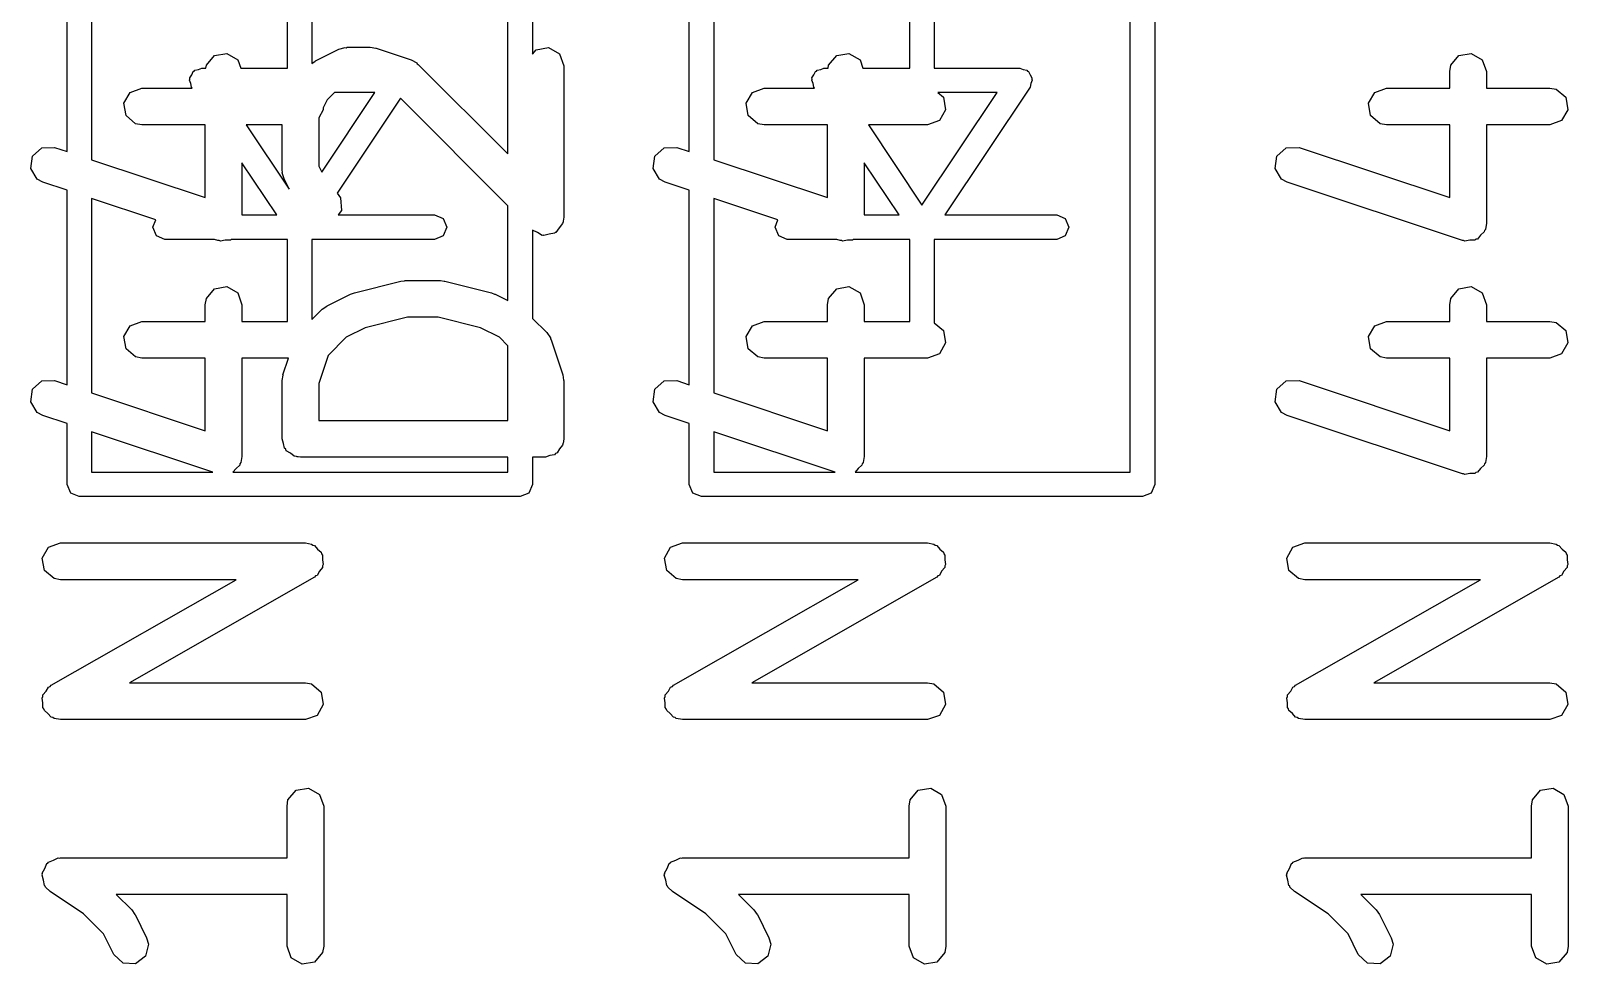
# Model space of a CAD drawing. Extents: x 43 to 269, y -130 to -26.
# Drawn here: x 163.75 to 170.02, y -89.34 to -85.53 of the extents above; entities that cross this region are included whole.
import ezdxf

# ---------------------------------------------------------------- set-up
doc = ezdxf.new("R2010")
doc.units = 0
doc.layers.add('BLACK', color=7, linetype='CONTINUOUS')

msp = doc.modelspace()

# ---------------------------------------------------------------- linework, layer by layer
at = {"layer": 'BLACK', "linetype": 'CONTINUOUS'}
for p, q in [((168.336, -84.578), (168.336, -87.378)), ((168.236, -87.328), (168.236, -84.628)), ((163.896, -86.0192), (163.896, -85.2249)), ((164.796, -85.678), (164.796, -85.228)), ((166.436, -86.0192), (166.436, -85.2249)), ((167.336, -85.678), (167.336, -85.228)), ((167.436, -85.228), (167.436, -85.678)), ((163.996, -85.2582), (163.996, -86.0525)), ((164.896, -85.2487), (164.896, -85.6594)), ((165.796, -85.2526), (165.796, -85.6215)), ((166.536, -85.2582), (166.536, -86.0525)), ((165.696, -86.0288), (165.696, -85.3048)), ((164.91, -85.649), (165.006, -85.6014)), ((165.006, -85.6014), (165.031, -85.594)), ((165.031, -85.594), (165.035, -85.595)), ((165.035, -85.595), (165.039, -85.5935)), ((165.039, -85.5935), (165.134, -85.5935)), ((165.134, -85.5935), (165.156, -85.5974)), ((165.156, -85.5974), (165.158, -85.5973)), ((165.158, -85.5973), (165.301, -85.6449)), ((165.796, -85.6215), (165.811, -85.6035)), ((165.811, -85.6035), (165.862, -85.5946)), ((165.862, -85.5946), (165.906, -85.6203)), ((164.463, -85.678), (164.465, -85.6666)), ((164.465, -85.6666), (164.498, -85.6273)), ((164.498, -85.6273), (164.548, -85.6184)), ((164.548, -85.6184), (164.593, -85.6441)), ((164.593, -85.6441), (164.605, -85.678)), ((164.896, -85.6594), (164.909, -85.6502)), ((164.909, -85.6502), (164.91, -85.649)), ((165.301, -85.6449), (165.324, -85.6573)), ((165.324, -85.6573), (165.326, -85.6612)), ((165.326, -85.6612), (165.33, -85.6631)), ((165.33, -85.6631), (165.696, -86.0288)), ((165.906, -85.6203), (165.924, -85.6685)), ((167.003, -85.678), (167.005, -85.6666)), ((167.005, -85.6666), (167.038, -85.6273)), ((167.038, -85.6273), (167.088, -85.6184)), ((167.088, -85.6184), (167.133, -85.6441)), ((167.133, -85.6441), (167.145, -85.678)), ((169.54, -85.6923), (169.545, -85.6666)), ((169.545, -85.6666), (169.578, -85.6273)), ((169.578, -85.6273), (169.628, -85.6184)), ((169.628, -85.6184), (169.673, -85.6441)), ((169.673, -85.6441), (169.69, -85.6923)), ((164.396, -85.728), (164.398, -85.7232)), ((164.402, -85.7414), (164.396, -85.728)), ((164.397, -85.7182), (164.405, -85.7061)), ((164.398, -85.7232), (164.397, -85.7182)), ((164.405, -85.7061), (164.411, -85.6926)), ((164.411, -85.6926), (164.415, -85.6907)), ((164.415, -85.6907), (164.418, -85.6864)), ((164.418, -85.6864), (164.433, -85.6836)), ((164.433, -85.6836), (164.446, -85.678)), ((164.446, -85.678), (164.463, -85.678)), ((164.605, -85.678), (164.796, -85.678)), ((165.924, -85.6685), (165.924, -86.2875)), ((166.936, -85.728), (166.938, -85.7232)), ((166.942, -85.7414), (166.936, -85.728)), ((166.937, -85.7182), (166.945, -85.7061)), ((166.938, -85.7232), (166.937, -85.7182)), ((166.945, -85.7061), (166.951, -85.6926)), ((166.951, -85.6926), (166.955, -85.6907)), ((166.955, -85.6907), (166.958, -85.6864)), ((166.958, -85.6864), (166.973, -85.6836)), ((166.973, -85.6836), (166.986, -85.678)), ((166.986, -85.678), (167.003, -85.678)), ((167.145, -85.678), (167.336, -85.678)), ((167.436, -85.678), (167.786, -85.678)), ((167.786, -85.678), (167.799, -85.6836)), ((167.799, -85.6836), (167.814, -85.6864)), ((167.814, -85.6864), (167.817, -85.6907)), ((167.817, -85.6907), (167.821, -85.6926)), ((167.821, -85.6926), (167.827, -85.7061)), ((167.827, -85.7061), (167.835, -85.7182)), ((167.836, -85.728), (167.83, -85.7415)), ((167.835, -85.7182), (167.834, -85.7232)), ((167.834, -85.7232), (167.836, -85.728)), ((169.54, -85.7601), (169.54, -85.6923)), ((169.69, -85.6923), (169.69, -85.7601)), ((164.128, -85.8221), (164.154, -85.7777)), ((164.154, -85.7777), (164.202, -85.7601)), ((164.202, -85.7601), (164.407, -85.7601)), ((164.404, -85.7557), (164.402, -85.7414)), ((164.407, -85.7601), (164.404, -85.7557)), ((164.936, -86.1034), (165.153, -85.778)), ((164.988, -85.778), (164.958, -85.8081)), ((165.153, -85.778), (164.988, -85.778)), ((166.668, -85.8221), (166.694, -85.7777)), ((166.694, -85.7777), (166.742, -85.7601)), ((166.742, -85.7601), (166.947, -85.7601)), ((166.944, -85.7557), (166.942, -85.7414)), ((166.947, -85.7601), (166.944, -85.7557)), ((167.386, -86.2379), (167.693, -85.778)), ((167.45, -85.778), (167.474, -85.7976)), ((167.693, -85.778), (167.45, -85.778)), ((167.828, -85.7557), (167.479, -86.278)), ((167.83, -85.7415), (167.828, -85.7557)), ((169.208, -85.8221), (169.234, -85.7777)), ((169.234, -85.7777), (169.282, -85.7601)), ((169.282, -85.7601), (169.54, -85.7601)), ((169.69, -85.7601), (169.949, -85.7601)), ((169.949, -85.7601), (169.974, -85.7647)), ((169.974, -85.7647), (170.014, -85.7976)), ((164.137, -85.8726), (164.128, -85.8221)), ((164.942, -85.8482), (164.924, -85.8808)), ((164.958, -85.8081), (164.941, -85.8413)), ((164.941, -85.8413), (164.942, -85.8482)), ((165.257, -85.8018), (164.999, -86.1893)), ((165.696, -86.241), (165.257, -85.8018)), ((166.677, -85.8726), (166.668, -85.8221)), ((167.482, -85.8482), (167.457, -85.8926)), ((167.474, -85.7976), (167.482, -85.8482)), ((169.217, -85.8726), (169.208, -85.8221)), ((170.022, -85.8482), (169.997, -85.8926)), ((170.014, -85.7976), (170.022, -85.8482)), ((164.176, -85.9056), (164.137, -85.8726)), ((164.202, -85.9101), (164.176, -85.9056)), ((164.46, -85.9101), (164.202, -85.9101)), ((164.46, -86.2073), (164.46, -85.9101)), ((164.628, -85.9101), (164.803, -86.1729)), ((164.774, -85.9101), (164.628, -85.9101)), ((164.774, -86.097), (164.774, -85.9101)), ((164.924, -85.8808), (164.924, -86.0793)), ((166.716, -85.9056), (166.677, -85.8726)), ((166.742, -85.9101), (166.716, -85.9056)), ((167, -85.9101), (166.742, -85.9101)), ((167, -86.2073), (167, -85.9101)), ((167.409, -85.9101), (167.168, -85.9101)), ((167.168, -85.9101), (167.386, -86.2379)), ((167.457, -85.8926), (167.409, -85.9101)), ((169.256, -85.9056), (169.217, -85.8726)), ((169.282, -85.9101), (169.256, -85.9056)), ((169.54, -85.9101), (169.282, -85.9101)), ((169.54, -86.2073), (169.54, -85.9101)), ((169.949, -85.9101), (169.69, -85.9101)), ((169.69, -85.9101), (169.69, -86.3113)), ((169.997, -85.8926), (169.949, -85.9101)), ((163.748, -86.0883), (163.755, -86.0375)), ((163.755, -86.0375), (163.793, -86.0035)), ((163.793, -86.0035), (163.845, -86.0021)), ((163.845, -86.0021), (163.896, -86.0192)), ((166.288, -86.0883), (166.295, -86.0375)), ((166.295, -86.0375), (166.333, -86.0035)), ((166.333, -86.0035), (166.385, -86.0021)), ((166.385, -86.0021), (166.436, -86.0192)), ((168.828, -86.0883), (168.835, -86.0375)), ((168.835, -86.0375), (168.873, -86.0035)), ((168.873, -86.0035), (168.925, -86.0021)), ((168.925, -86.0021), (169.54, -86.2073)), ((163.774, -86.132), (163.748, -86.0883)), ((163.996, -86.0525), (164.46, -86.2073)), ((164.753, -86.278), (164.61, -86.0646)), ((164.61, -86.0646), (164.61, -86.278)), ((164.775, -86.1013), (164.774, -86.097)), ((164.774, -86.1056), (164.775, -86.1013)), ((164.782, -86.1306), (164.774, -86.1056)), ((164.924, -86.0793), (164.936, -86.1034)), ((166.314, -86.132), (166.288, -86.0883)), ((166.536, -86.0525), (167, -86.2073)), ((167.293, -86.278), (167.15, -86.0646)), ((167.15, -86.0646), (167.15, -86.278)), ((168.854, -86.132), (168.828, -86.0883)), ((163.797, -86.1444), (163.774, -86.132)), ((163.896, -86.1773), (163.797, -86.1444)), ((164.803, -86.1729), (164.782, -86.1306)), ((166.337, -86.1444), (166.314, -86.132)), ((166.436, -86.1773), (166.337, -86.1444)), ((168.877, -86.1444), (168.854, -86.132)), ((169.592, -86.3825), (168.877, -86.1444)), ((163.896, -86.9716), (163.896, -86.1773)), ((164.258, -86.2981), (163.996, -86.2106)), ((163.996, -86.2106), (163.996, -87.0049)), ((164.999, -86.1893), (165.012, -86.2082)), ((165.012, -86.2082), (165.016, -86.2593)), ((166.436, -86.9716), (166.436, -86.1773)), ((166.798, -86.2981), (166.536, -86.2106)), ((166.536, -86.2106), (166.536, -87.0049)), ((164.61, -86.278), (164.753, -86.278)), ((165.016, -86.2593), (165.003, -86.278)), ((165.003, -86.278), (165.396, -86.278)), ((165.396, -86.278), (165.431, -86.2926)), ((165.431, -86.2926), (165.446, -86.328)), ((165.696, -86.6274), (165.696, -86.241)), ((165.924, -86.2875), (165.921, -86.3036)), ((167.15, -86.278), (167.293, -86.278)), ((167.479, -86.278), (167.936, -86.278)), ((167.936, -86.278), (167.971, -86.2926)), ((167.971, -86.2926), (167.986, -86.328)), ((164.246, -86.328), (164.258, -86.2981)), ((164.261, -86.3634), (164.246, -86.328)), ((165.446, -86.328), (165.431, -86.3634)), ((165.816, -86.3501), (165.796, -86.3407)), ((165.796, -86.3407), (165.796, -86.7003)), ((165.836, -86.3614), (165.816, -86.3501)), ((165.864, -86.3564), (165.842, -86.3622)), ((165.886, -86.3525), (165.864, -86.3564)), ((165.888, -86.3498), (165.886, -86.3525)), ((165.892, -86.349), (165.888, -86.3498)), ((165.905, -86.3305), (165.892, -86.349)), ((165.919, -86.3132), (165.905, -86.3305)), ((165.92, -86.3086), (165.919, -86.3132)), ((165.921, -86.3069), (165.92, -86.3086)), ((165.921, -86.3036), (165.921, -86.3069)), ((166.786, -86.328), (166.798, -86.2981)), ((166.801, -86.3634), (166.786, -86.328)), ((167.986, -86.328), (167.971, -86.3634)), ((169.681, -86.347), (169.666, -86.3606)), ((169.682, -86.3414), (169.681, -86.347)), ((169.686, -86.337), (169.682, -86.3414)), ((169.69, -86.3113), (169.686, -86.337)), ((164.296, -86.378), (164.261, -86.3634)), ((164.498, -86.378), (164.296, -86.378)), ((164.512, -86.3825), (164.498, -86.378)), ((164.517, -86.3823), (164.512, -86.3825)), ((164.522, -86.3852), (164.517, -86.3823)), ((164.542, -86.3816), (164.522, -86.3852)), ((164.563, -86.3811), (164.542, -86.3816)), ((164.566, -86.378), (164.563, -86.3811)), ((164.796, -86.378), (164.566, -86.378)), ((164.796, -86.7125), (164.796, -86.378)), ((165.396, -86.378), (164.896, -86.378)), ((164.896, -86.378), (164.896, -86.7055)), ((165.431, -86.3634), (165.396, -86.378)), ((165.839, -86.3608), (165.836, -86.3614)), ((165.842, -86.3622), (165.839, -86.3608)), ((166.836, -86.378), (166.801, -86.3634)), ((167.038, -86.378), (166.836, -86.378)), ((167.052, -86.3825), (167.038, -86.378)), ((167.057, -86.3823), (167.052, -86.3825)), ((167.062, -86.3852), (167.057, -86.3823)), ((167.082, -86.3816), (167.062, -86.3852)), ((167.103, -86.3811), (167.082, -86.3816)), ((167.106, -86.378), (167.103, -86.3811)), ((167.336, -86.378), (167.106, -86.378)), ((167.336, -86.7125), (167.336, -86.378)), ((167.936, -86.378), (167.436, -86.378)), ((167.436, -86.378), (167.436, -86.7185)), ((167.971, -86.3634), (167.936, -86.378)), ((169.597, -86.3823), (169.592, -86.3825)), ((169.602, -86.3852), (169.597, -86.3823)), ((169.622, -86.3816), (169.602, -86.3852)), ((169.643, -86.3811), (169.622, -86.3816)), ((169.647, -86.3773), (169.643, -86.3811)), ((169.653, -86.3763), (169.647, -86.3773)), ((169.666, -86.3606), (169.653, -86.3763)), ((165.274, -86.547), (165.277, -86.5459)), ((165.277, -86.5459), (165.42, -86.5459)), ((165.42, -86.5459), (165.435, -86.5485)), ((164.465, -86.619), (164.498, -86.5797)), ((164.498, -86.5797), (164.548, -86.5708)), ((164.548, -86.5708), (164.593, -86.5965)), ((164.593, -86.5965), (164.61, -86.6447)), ((164.958, -86.649), (165.053, -86.6014)), ((165.053, -86.6014), (165.066, -86.5977)), ((165.066, -86.5977), (165.069, -86.5957)), ((165.069, -86.5957), (165.259, -86.5481)), ((165.259, -86.5481), (165.274, -86.547)), ((165.435, -86.5485), (165.438, -86.5481)), ((165.438, -86.5481), (165.629, -86.5957)), ((165.629, -86.5957), (165.641, -86.601)), ((165.641, -86.601), (165.644, -86.6014)), ((165.644, -86.6014), (165.696, -86.6274)), ((167.005, -86.619), (167.038, -86.5797)), ((167.038, -86.5797), (167.088, -86.5708)), ((167.088, -86.5708), (167.133, -86.5965)), ((167.133, -86.5965), (167.15, -86.6447)), ((169.545, -86.619), (169.578, -86.5797)), ((169.578, -86.5797), (169.628, -86.5708)), ((169.628, -86.5708), (169.673, -86.5965)), ((169.673, -86.5965), (169.69, -86.6447)), ((164.46, -86.6447), (164.465, -86.619)), ((164.46, -86.7125), (164.46, -86.6447)), ((164.61, -86.6447), (164.61, -86.7125)), ((164.896, -86.7055), (164.938, -86.6631)), ((164.938, -86.6631), (164.957, -86.6502)), ((164.957, -86.6502), (164.958, -86.649)), ((167, -86.6447), (167.005, -86.619)), ((167, -86.7125), (167, -86.6447)), ((167.15, -86.6447), (167.15, -86.7125)), ((169.54, -86.6447), (169.545, -86.619)), ((169.54, -86.7125), (169.54, -86.6447)), ((169.69, -86.6447), (169.69, -86.7125)), ((164.128, -86.7745), (164.154, -86.7301)), ((164.154, -86.7301), (164.202, -86.7125)), ((164.202, -86.7125), (164.46, -86.7125)), ((164.61, -86.7125), (164.796, -86.7125)), ((165.286, -86.6959), (165.113, -86.7392)), ((165.411, -86.6959), (165.286, -86.6959)), ((165.584, -86.7392), (165.411, -86.6959)), ((165.796, -86.7003), (165.854, -86.7583)), ((166.668, -86.7745), (166.694, -86.7301)), ((166.694, -86.7301), (166.742, -86.7125)), ((166.742, -86.7125), (167, -86.7125)), ((167.15, -86.7125), (167.336, -86.7125)), ((167.436, -86.7185), (167.474, -86.75)), ((169.208, -86.7745), (169.234, -86.7301)), ((169.234, -86.7301), (169.282, -86.7125)), ((169.282, -86.7125), (169.54, -86.7125)), ((169.69, -86.7125), (169.949, -86.7125)), ((169.949, -86.7125), (169.974, -86.717)), ((169.974, -86.717), (170.014, -86.75)), ((164.137, -86.825), (164.128, -86.7745)), ((165.036, -86.7777), (164.962, -86.8518)), ((165.113, -86.7392), (165.036, -86.7777)), ((165.661, -86.7777), (165.584, -86.7392)), ((165.696, -86.8124), (165.661, -86.7777)), ((165.854, -86.7583), (165.869, -86.7796)), ((165.869, -86.7796), (165.869, -86.7841)), ((165.869, -86.7841), (165.872, -86.7876)), ((165.872, -86.7876), (165.92, -86.9305)), ((166.677, -86.825), (166.668, -86.7745)), ((167.474, -86.75), (167.482, -86.8005)), ((169.217, -86.825), (169.208, -86.7745)), ((170.014, -86.75), (170.022, -86.8005)), ((164.176, -86.858), (164.137, -86.825)), ((164.202, -86.8625), (164.176, -86.858)), ((164.962, -86.8518), (164.924, -86.9664)), ((165.696, -87.1173), (165.696, -86.8124)), ((166.716, -86.858), (166.677, -86.825)), ((166.742, -86.8625), (166.716, -86.858)), ((167.457, -86.845), (167.409, -86.8625)), ((167.482, -86.8005), (167.457, -86.845)), ((169.256, -86.858), (169.217, -86.825)), ((169.282, -86.8625), (169.256, -86.858)), ((169.997, -86.845), (169.949, -86.8625)), ((170.022, -86.8005), (169.997, -86.845)), ((164.46, -86.8625), (164.202, -86.8625)), ((164.46, -87.1597), (164.46, -86.8625)), ((164.61, -86.8625), (164.61, -87.2637)), ((164.8, -86.8625), (164.61, -86.8625)), ((164.777, -86.9305), (164.8, -86.8625)), ((167, -86.8625), (166.742, -86.8625)), ((167, -87.1597), (167, -86.8625)), ((167.409, -86.8625), (167.15, -86.8625)), ((167.15, -86.8625), (167.15, -87.2637)), ((169.54, -86.8625), (169.282, -86.8625)), ((169.54, -87.1597), (169.54, -86.8625)), ((169.949, -86.8625), (169.69, -86.8625)), ((169.69, -86.8625), (169.69, -87.2637)), ((163.755, -86.9899), (163.793, -86.9559)), ((163.793, -86.9559), (163.845, -86.9545)), ((163.845, -86.9545), (163.896, -86.9716)), ((164.774, -86.9542), (164.778, -86.9321)), ((164.774, -87.1923), (164.774, -86.9542)), ((164.778, -86.9321), (164.777, -86.9305)), ((164.924, -86.9664), (164.924, -87.1173)), ((165.92, -86.9305), (165.923, -86.9527)), ((165.923, -86.9527), (165.924, -86.9542)), ((165.924, -86.9542), (165.924, -87.1923)), ((166.295, -86.9899), (166.333, -86.9559)), ((166.333, -86.9559), (166.385, -86.9545)), ((166.385, -86.9545), (166.436, -86.9716)), ((168.835, -86.9899), (168.873, -86.9559)), ((168.873, -86.9559), (168.925, -86.9545)), ((168.925, -86.9545), (169.54, -87.1597)), ((163.748, -87.0407), (163.755, -86.9899)), ((163.774, -87.0844), (163.748, -87.0407)), ((163.996, -87.0049), (164.46, -87.1597)), ((166.288, -87.0407), (166.295, -86.9899)), ((166.314, -87.0844), (166.288, -87.0407)), ((166.536, -87.0049), (167, -87.1597)), ((168.828, -87.0407), (168.835, -86.9899)), ((168.854, -87.0844), (168.828, -87.0407)), ((163.797, -87.0968), (163.774, -87.0844)), ((163.896, -87.1297), (163.797, -87.0968)), ((166.337, -87.0968), (166.314, -87.0844)), ((166.436, -87.1297), (166.337, -87.0968)), ((168.877, -87.0968), (168.854, -87.0844)), ((169.592, -87.3349), (168.877, -87.0968)), ((163.896, -87.378), (163.896, -87.1297)), ((164.491, -87.328), (163.996, -87.163)), ((163.996, -87.163), (163.996, -87.328)), ((164.924, -87.1173), (165.696, -87.1173)), ((166.436, -87.378), (166.436, -87.1297)), ((167.031, -87.328), (166.536, -87.163)), ((166.536, -87.163), (166.536, -87.328)), ((164.78, -87.2106), (164.774, -87.1923)), ((164.784, -87.2298), (164.78, -87.2106)), ((164.789, -87.2341), (164.784, -87.2298)), ((164.791, -87.2405), (164.789, -87.2341)), ((165.907, -87.2329), (165.897, -87.2497)), ((165.919, -87.2179), (165.907, -87.2329)), ((165.921, -87.2082), (165.919, -87.2179)), ((165.922, -87.2053), (165.921, -87.2082)), ((165.924, -87.1923), (165.922, -87.202)), ((165.922, -87.202), (165.922, -87.2053)), ((164.602, -87.2938), (164.601, -87.2994)), ((164.606, -87.2894), (164.602, -87.2938)), ((164.61, -87.2637), (164.606, -87.2894)), ((164.808, -87.2502), (164.791, -87.2405)), ((164.823, -87.2628), (164.808, -87.2502)), ((164.833, -87.2645), (164.823, -87.2628)), ((164.836, -87.2661), (164.833, -87.2645)), ((164.839, -87.2656), (164.836, -87.2661)), ((164.849, -87.2673), (164.839, -87.2656)), ((165.696, -87.2673), (164.849, -87.2673)), ((165.696, -87.328), (165.696, -87.2673)), ((165.849, -87.2673), (165.796, -87.2673)), ((165.796, -87.2673), (165.796, -87.378)), ((165.867, -87.2606), (165.849, -87.2673)), ((165.886, -87.2572), (165.867, -87.2606)), ((165.89, -87.2521), (165.886, -87.2572)), ((165.897, -87.2497), (165.89, -87.2521)), ((167.142, -87.2938), (167.141, -87.2994)), ((167.146, -87.2894), (167.142, -87.2938)), ((167.15, -87.2637), (167.146, -87.2894)), ((169.682, -87.2938), (169.681, -87.2994)), ((169.686, -87.2894), (169.682, -87.2938)), ((169.69, -87.2637), (169.686, -87.2894)), ((163.996, -87.328), (164.491, -87.328)), ((164.586, -87.313), (164.573, -87.328)), ((164.573, -87.328), (165.696, -87.328)), ((164.601, -87.2994), (164.586, -87.313)), ((166.536, -87.328), (167.031, -87.328)), ((167.126, -87.313), (167.113, -87.328)), ((167.113, -87.328), (168.236, -87.328)), ((167.141, -87.2994), (167.126, -87.313)), ((169.597, -87.3347), (169.592, -87.3349)), ((169.602, -87.3376), (169.597, -87.3347)), ((169.622, -87.334), (169.602, -87.3376)), ((169.643, -87.3335), (169.622, -87.334)), ((169.647, -87.3297), (169.643, -87.3335)), ((169.653, -87.3287), (169.647, -87.3297)), ((169.666, -87.313), (169.653, -87.3287)), ((169.681, -87.2994), (169.666, -87.313)), ((163.911, -87.4134), (163.896, -87.378)), ((163.946, -87.428), (163.911, -87.4134)), ((165.781, -87.4134), (165.746, -87.428)), ((165.796, -87.378), (165.781, -87.4134)), ((166.451, -87.4134), (166.436, -87.378)), ((166.486, -87.428), (166.451, -87.4134)), ((168.321, -87.4134), (168.286, -87.428)), ((168.336, -87.378), (168.321, -87.4134)), ((165.746, -87.428), (163.946, -87.428)), ((168.286, -87.428), (166.486, -87.428)), ((163.795, -87.6793), (163.82, -87.6348)), ((163.82, -87.6348), (163.869, -87.6173)), ((163.869, -87.6173), (164.869, -87.6173)), ((164.869, -87.6173), (164.894, -87.6218)), ((164.894, -87.6218), (164.9, -87.6263)), ((164.9, -87.6263), (164.906, -87.6275)), ((164.906, -87.6275), (164.919, -87.6424)), ((164.919, -87.6424), (164.934, -87.6548)), ((164.934, -87.6548), (164.935, -87.6616)), ((164.935, -87.6616), (164.939, -87.6669)), ((164.939, -87.6669), (164.939, -87.6863)), ((166.335, -87.6793), (166.36, -87.6348)), ((166.36, -87.6348), (166.409, -87.6173)), ((166.409, -87.6173), (167.409, -87.6173)), ((167.409, -87.6173), (167.434, -87.6218)), ((167.434, -87.6218), (167.44, -87.6263)), ((167.44, -87.6263), (167.446, -87.6275)), ((167.446, -87.6275), (167.459, -87.6424)), ((167.459, -87.6424), (167.474, -87.6548)), ((167.474, -87.6548), (167.475, -87.6616)), ((167.475, -87.6616), (167.479, -87.6669)), ((167.479, -87.6669), (167.479, -87.6863)), ((168.875, -87.6793), (168.9, -87.6348)), ((168.9, -87.6348), (168.949, -87.6173)), ((168.949, -87.6173), (169.949, -87.6173)), ((169.949, -87.6173), (169.974, -87.6218)), ((169.974, -87.6218), (169.98, -87.6263)), ((169.98, -87.6263), (169.986, -87.6275)), ((169.986, -87.6275), (169.999, -87.6424)), ((169.999, -87.6424), (170.014, -87.6548)), ((170.014, -87.6548), (170.015, -87.6616)), ((170.015, -87.6616), (170.019, -87.6669)), ((170.019, -87.6669), (170.019, -87.6863)), ((163.804, -87.7298), (163.795, -87.6793)), ((163.843, -87.7628), (163.804, -87.7298)), ((164.926, -87.733), (164.917, -87.7497)), ((164.939, -87.7182), (164.926, -87.733)), ((164.939, -87.6863), (164.942, -87.7053)), ((164.942, -87.7053), (164.939, -87.7113)), ((164.939, -87.7113), (164.939, -87.7182)), ((166.344, -87.7298), (166.335, -87.6793)), ((166.383, -87.7628), (166.344, -87.7298)), ((167.466, -87.733), (167.457, -87.7497)), ((167.479, -87.7182), (167.466, -87.733)), ((167.479, -87.6863), (167.482, -87.7053)), ((167.482, -87.7053), (167.479, -87.7113)), ((167.479, -87.7113), (167.479, -87.7182)), ((168.884, -87.7298), (168.875, -87.6793)), ((168.923, -87.7628), (168.884, -87.7298)), ((170.006, -87.733), (169.997, -87.7497)), ((170.019, -87.7182), (170.006, -87.733)), ((170.019, -87.6863), (170.022, -87.7053)), ((170.022, -87.7053), (170.019, -87.7113)), ((170.019, -87.7113), (170.019, -87.7182)), ((163.831, -88.1986), (164.586, -87.7673)), ((163.869, -87.7673), (163.843, -87.7628)), ((164.586, -87.7673), (163.869, -87.7673)), ((164.906, -87.7574), (164.151, -88.1887)), ((164.91, -87.7521), (164.906, -87.7574)), ((164.917, -87.7497), (164.91, -87.7521)), ((166.371, -88.1986), (167.126, -87.7673)), ((166.409, -87.7673), (166.383, -87.7628)), ((167.126, -87.7673), (166.409, -87.7673)), ((167.446, -87.7574), (166.691, -88.1887)), ((167.45, -87.7521), (167.446, -87.7574)), ((167.457, -87.7497), (167.45, -87.7521)), ((168.911, -88.1986), (169.666, -87.7673)), ((168.949, -87.7673), (168.923, -87.7628)), ((169.666, -87.7673), (168.949, -87.7673)), ((169.986, -87.7574), (169.231, -88.1887)), ((169.99, -87.7521), (169.986, -87.7574)), ((169.997, -87.7497), (169.99, -87.7521)), ((163.798, -88.2377), (163.811, -88.223)), ((163.798, -88.2447), (163.798, -88.2377)), ((163.811, -88.223), (163.82, -88.2063)), ((163.82, -88.2063), (163.827, -88.2039)), ((163.827, -88.2039), (163.831, -88.1986)), ((164.151, -88.1887), (164.869, -88.1887)), ((164.869, -88.1887), (164.894, -88.1932)), ((164.894, -88.1932), (164.934, -88.2262)), ((164.934, -88.2262), (164.942, -88.2767)), ((166.338, -88.2377), (166.351, -88.223)), ((166.338, -88.2447), (166.338, -88.2377)), ((166.351, -88.223), (166.36, -88.2063)), ((166.36, -88.2063), (166.367, -88.2039)), ((166.367, -88.2039), (166.371, -88.1986)), ((166.691, -88.1887), (167.409, -88.1887)), ((167.409, -88.1887), (167.434, -88.1932)), ((167.434, -88.1932), (167.474, -88.2262)), ((167.474, -88.2262), (167.482, -88.2767)), ((168.878, -88.2377), (168.891, -88.223)), ((168.878, -88.2447), (168.878, -88.2377)), ((168.891, -88.223), (168.9, -88.2063)), ((168.9, -88.2063), (168.907, -88.2039)), ((168.907, -88.2039), (168.911, -88.1986)), ((169.231, -88.1887), (169.949, -88.1887)), ((169.949, -88.1887), (169.974, -88.1932)), ((169.974, -88.1932), (170.014, -88.2262)), ((170.014, -88.2262), (170.022, -88.2767)), ((163.795, -88.2507), (163.798, -88.2447)), ((163.798, -88.2697), (163.795, -88.2507)), ((163.798, -88.289), (163.798, -88.2697)), ((163.802, -88.2944), (163.798, -88.289)), ((163.804, -88.3012), (163.802, -88.2944)), ((163.818, -88.3136), (163.804, -88.3012)), ((164.942, -88.2767), (164.917, -88.3212)), ((166.335, -88.2507), (166.338, -88.2447)), ((166.338, -88.2697), (166.335, -88.2507)), ((166.338, -88.289), (166.338, -88.2697)), ((166.342, -88.2944), (166.338, -88.289)), ((166.344, -88.3012), (166.342, -88.2944)), ((166.358, -88.3136), (166.344, -88.3012)), ((167.482, -88.2767), (167.457, -88.3212)), ((168.875, -88.2507), (168.878, -88.2447)), ((168.878, -88.2697), (168.875, -88.2507)), ((168.878, -88.289), (168.878, -88.2697)), ((168.882, -88.2944), (168.878, -88.289)), ((168.884, -88.3012), (168.882, -88.2944)), ((168.898, -88.3136), (168.884, -88.3012)), ((170.022, -88.2767), (169.997, -88.3212)), ((163.831, -88.3285), (163.818, -88.3136)), ((163.838, -88.3297), (163.831, -88.3285)), ((163.843, -88.3342), (163.838, -88.3297)), ((163.869, -88.3387), (163.843, -88.3342)), ((164.869, -88.3387), (163.869, -88.3387)), ((164.917, -88.3212), (164.869, -88.3387)), ((166.371, -88.3285), (166.358, -88.3136)), ((166.378, -88.3297), (166.371, -88.3285)), ((166.383, -88.3342), (166.378, -88.3297)), ((166.409, -88.3387), (166.383, -88.3342)), ((167.409, -88.3387), (166.409, -88.3387)), ((167.457, -88.3212), (167.409, -88.3387)), ((168.911, -88.3285), (168.898, -88.3136)), ((168.918, -88.3297), (168.911, -88.3285)), ((168.923, -88.3342), (168.918, -88.3297)), ((168.949, -88.3387), (168.923, -88.3342)), ((169.949, -88.3387), (168.949, -88.3387)), ((169.997, -88.3212), (169.949, -88.3387)), ((164.794, -88.6923), (164.798, -88.6666)), ((164.798, -88.6666), (164.831, -88.6273)), ((164.831, -88.6273), (164.882, -88.6184)), ((164.882, -88.6184), (164.926, -88.6441)), ((164.926, -88.6441), (164.944, -88.6923)), ((167.334, -88.6923), (167.338, -88.6666)), ((167.338, -88.6666), (167.371, -88.6273)), ((167.371, -88.6273), (167.422, -88.6184)), ((167.422, -88.6184), (167.466, -88.6441)), ((167.466, -88.6441), (167.484, -88.6923)), ((169.874, -88.6923), (169.878, -88.6666)), ((169.878, -88.6666), (169.911, -88.6273)), ((169.911, -88.6273), (169.962, -88.6184)), ((169.962, -88.6184), (170.006, -88.6441)), ((170.006, -88.6441), (170.024, -88.6923)), ((164.794, -88.903), (164.794, -88.6923)), ((164.944, -88.6923), (164.944, -89.2637)), ((167.334, -88.903), (167.334, -88.6923)), ((167.484, -88.6923), (167.484, -89.2637)), ((169.874, -88.903), (169.874, -88.6923)), ((170.024, -88.6923), (170.024, -89.2637)), ((163.806, -88.9461), (163.814, -88.9262)), ((163.814, -88.9262), (163.818, -88.9243)), ((163.818, -88.9243), (163.82, -88.9205)), ((163.82, -88.9205), (163.841, -88.9131)), ((163.841, -88.9131), (163.86, -88.9035)), ((163.86, -88.9035), (163.865, -88.9045)), ((163.865, -88.9045), (163.869, -88.903)), ((163.869, -88.903), (164.794, -88.903)), ((166.346, -88.9461), (166.354, -88.9262)), ((166.354, -88.9262), (166.358, -88.9243)), ((166.358, -88.9243), (166.36, -88.9205)), ((166.36, -88.9205), (166.381, -88.9131)), ((166.381, -88.9131), (166.4, -88.9035)), ((166.4, -88.9035), (166.405, -88.9045)), ((166.405, -88.9045), (166.409, -88.903)), ((166.409, -88.903), (167.334, -88.903)), ((168.886, -88.9461), (168.894, -88.9262)), ((168.894, -88.9262), (168.898, -88.9243)), ((168.898, -88.9243), (168.9, -88.9205)), ((168.9, -88.9205), (168.921, -88.9131)), ((168.921, -88.9131), (168.94, -88.9035)), ((168.94, -88.9035), (168.945, -88.9045)), ((168.945, -88.9045), (168.949, -88.903)), ((168.949, -88.903), (169.874, -88.903)), ((163.794, -88.9732), (163.796, -88.9692)), ((163.8, -88.9941), (163.794, -88.9732)), ((163.795, -88.965), (163.806, -88.9461)), ((163.796, -88.9692), (163.795, -88.965)), ((166.334, -88.9732), (166.336, -88.9692)), ((166.34, -88.9941), (166.334, -88.9732)), ((166.335, -88.965), (166.346, -88.9461)), ((166.336, -88.9692), (166.335, -88.965)), ((168.874, -88.9732), (168.876, -88.9692)), ((168.88, -88.9941), (168.874, -88.9732)), ((168.875, -88.965), (168.886, -88.9461)), ((168.876, -88.9692), (168.875, -88.965)), ((163.804, -89.0155), (163.8, -88.9941)), ((163.807, -89.0183), (163.804, -89.0155)), ((163.808, -89.0224), (163.807, -89.0183)), ((163.827, -89.0404), (163.808, -89.0224)), ((163.964, -89.1315), (163.827, -89.0404)), ((164.794, -89.053), (164.097, -89.053)), ((164.097, -89.053), (164.16, -89.1154)), ((164.794, -89.2637), (164.794, -89.053)), ((166.344, -89.0155), (166.34, -88.9941)), ((166.347, -89.0183), (166.344, -89.0155)), ((166.348, -89.0224), (166.347, -89.0183)), ((166.367, -89.0404), (166.348, -89.0224)), ((166.504, -89.1315), (166.367, -89.0404)), ((167.334, -89.053), (166.637, -89.053)), ((166.637, -89.053), (166.7, -89.1154)), ((167.334, -89.2637), (167.334, -89.053)), ((168.884, -89.0155), (168.88, -88.9941)), ((168.887, -89.0183), (168.884, -89.0155)), ((168.888, -89.0224), (168.887, -89.0183)), ((168.907, -89.0404), (168.888, -89.0224)), ((169.044, -89.1315), (168.907, -89.0404)), ((169.874, -89.053), (169.177, -89.053)), ((169.177, -89.053), (169.24, -89.1154)), ((169.874, -89.2637), (169.874, -89.053)), ((164.16, -89.1154), (164.173, -89.1338)), ((166.7, -89.1154), (166.713, -89.1338)), ((169.24, -89.1154), (169.253, -89.1338)), ((164.045, -89.2129), (163.964, -89.1315)), ((164.173, -89.1338), (164.174, -89.1349)), ((164.174, -89.1349), (164.221, -89.2302)), ((166.585, -89.2129), (166.504, -89.1315)), ((166.713, -89.1338), (166.714, -89.1349)), ((166.714, -89.1349), (166.761, -89.2302)), ((169.125, -89.2129), (169.044, -89.1315)), ((169.253, -89.1338), (169.254, -89.1349)), ((169.254, -89.1349), (169.301, -89.2302)), ((164.087, -89.2973), (164.045, -89.2129)), ((164.221, -89.2302), (164.229, -89.2551)), ((166.627, -89.2973), (166.585, -89.2129)), ((166.761, -89.2302), (166.769, -89.2551)), ((169.167, -89.2973), (169.125, -89.2129)), ((169.301, -89.2302), (169.309, -89.2551)), ((164.125, -89.3325), (164.087, -89.2973)), ((164.217, -89.305), (164.176, -89.3356)), ((164.229, -89.2551), (164.217, -89.305)), ((164.811, -89.3119), (164.794, -89.2637)), ((164.939, -89.2894), (164.906, -89.3287)), ((164.944, -89.2637), (164.939, -89.2894)), ((166.665, -89.3325), (166.627, -89.2973)), ((166.757, -89.305), (166.716, -89.3356)), ((166.769, -89.2551), (166.757, -89.305)), ((167.351, -89.3119), (167.334, -89.2637)), ((167.479, -89.2894), (167.446, -89.3287)), ((167.484, -89.2637), (167.479, -89.2894)), ((169.205, -89.3325), (169.167, -89.2973)), ((169.297, -89.305), (169.256, -89.3356)), ((169.309, -89.2551), (169.297, -89.305)), ((169.891, -89.3119), (169.874, -89.2637)), ((170.019, -89.2894), (169.986, -89.3287)), ((170.024, -89.2637), (170.019, -89.2894)), ((164.176, -89.3356), (164.125, -89.3325)), ((164.856, -89.3376), (164.811, -89.3119)), ((164.906, -89.3287), (164.856, -89.3376)), ((166.716, -89.3356), (166.665, -89.3325)), ((167.396, -89.3376), (167.351, -89.3119)), ((167.446, -89.3287), (167.396, -89.3376)), ((169.256, -89.3356), (169.205, -89.3325)), ((169.936, -89.3376), (169.891, -89.3119)), ((169.986, -89.3287), (169.936, -89.3376))]:
    msp.add_line(p, q, dxfattribs=at)

doc.saveas('drawing.dxf')
